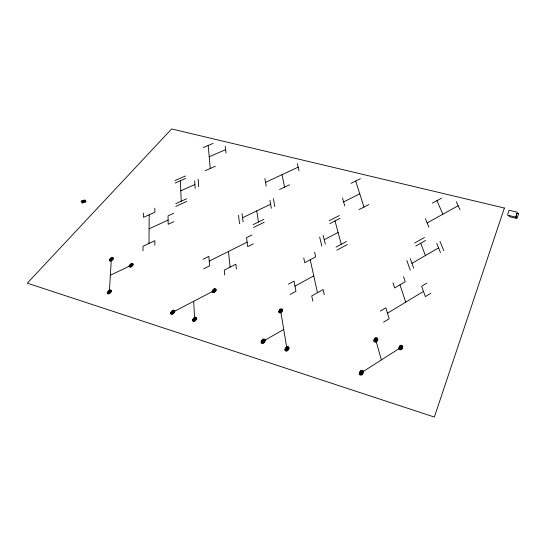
<?xml version="1.0" encoding="UTF-8"?>
<svg xmlns="http://www.w3.org/2000/svg" width="546" height="546" viewBox="0 0 546 546"><rect width="100%" height="100%" fill="white"/><g stroke="black" fill="none" stroke-linecap="round" stroke-linejoin="round"><path stroke-width="0.82" d="M148.983 243.461L149.195 214.776M142.991 250.791L143.059 246.239L154.859 240.697L154.866 245.181M143.584 213.213L143.523 217.342L154.832 212.23L154.825 208.162M109.357 291.953L111.316 259.275M515.806 217.083L517.335 212.196L509.063 210.224L507.473 215.083L516.632 217.363L516.325 218.352L509.015 216.591L509.336 215.609M82.33 201.774L83.21 200.867M361.363 372.7L400.771 347.536M383.572 322.154L389.175 318.728L385.845 307.78L380.303 311.111M430.637 293.386L425.375 296.601L421.635 286.254L426.835 283.121M387.496 313.213L423.491 291.393M411.957 263.336L438.602 247.898M263.165 341.23L283.736 329.429M415.765 246.055L425.621 240.458M414.632 243.018L424.454 237.469M427.163 222.939L458.149 205.74M290.185 294.451L295.952 291.271L294.014 281.108L288.322 284.207M294.976 286.159L313.752 275.866M432.377 203.119L441.523 198.157M336.827 250.177L347.311 244.533M336.036 247.12L346.478 241.523M324.242 239.728L338.09 232.432M172.679 312.244L214.128 290.629M329.927 223.587L340.069 218.345M359.084 209.596L368.816 204.559M329.197 220.755L339.298 215.561M343.618 201.959L359.753 193.789M203.733 268.809L209.623 265.847L208.893 256.388L203.078 259.282M253.296 243.85L247.741 246.649L246.539 237.674L252.027 234.951M209.255 261.084L247.14 242.131M350.982 183.374L360.387 178.713M253.521 227.505L264.244 222.222M253.105 224.652L263.786 219.41M242.588 217.745L270.645 204.218M110.36 275.245L131.122 265.315M279.579 189.503L289.544 184.773M265.547 182.35L298.171 167.165M173.846 221.662L168.195 224.276L168.018 215.888L173.601 213.336M149.092 228.815L168.107 220.058M175.853 206.368L186.766 201.413M175.764 203.692L186.636 198.778M180.787 190.82L194.922 184.528M175.089 183.06L185.62 178.44M205.18 170.707L215.322 166.25M175.007 180.569L185.497 175.983M209.214 156.75L225.628 149.672M203.289 147.543L213.07 143.4M82.398 201.815L83.647 202.163M456.285 201.699L460.032 209.828M436.964 200.628L442.847 214.237M439.987 241.469L443.748 250.607M436.752 243.332L440.472 252.518M425.45 218.693L428.897 227.238M420.713 243.243L425.416 255.535M410.244 258.579L413.691 268.161M406.852 260.524L410.264 270.161M403.542 276.706L405.248 281.709L394.656 287.96L393.004 282.876M399.972 284.821L405.739 302.156M355.699 181.033L363.97 207.07M342.465 197.98L344.779 205.978M375.764 339.912L381.354 359.93M335.019 220.959L341.277 244.308M323.15 235.285L325.341 244.226M319.663 237.107L321.812 246.089M297.345 163.602L299.003 170.761M314.598 252.191L315.656 256.852L304.757 262.681L303.76 257.951M324.263 294.717L323.089 289.551L311.746 295.925L312.851 301.174M310.23 259.753L317.438 292.724M282.043 174.672L284.582 187.128M273.348 198.587L274.809 206.579M269.936 200.225L271.355 208.258M264.892 178.617L266.202 186.125M280.671 310.92L286.95 348.853M256.75 210.913L258.463 222.017M242.042 213.595L243.141 221.949M238.479 215.301L239.537 223.696M225.232 146.314L226.03 153.064M236.418 269.028L235.865 264.223L224.263 270.154L224.74 275.041M228.44 251.488L230.091 267.178M208.197 145.468L210.271 168.468M198.157 179.245L198.683 186.739M194.683 180.781L195.168 188.315M193.687 301.29L194.629 319.274M180.371 180.74L181.217 201.228M287.367 348.614C286.827 350.457 286.104 347.87 287.367 348.614M287.783 348.368L287.38 349.42L286.254 349.631L286.527 348.293L287.196 347.925L287.783 348.368M281.47 310.476L281.074 311.432L280.002 311.623L280.275 310.408L280.917 310.073L281.47 310.476M280.282 310.995C280.965 312.189 281.306 309.432 280.282 310.995M263.582 340.991C262.995 342.799 262.346 340.267 263.582 340.991M263.998 340.752L263.568 341.789L262.449 341.994L262.756 340.677L263.431 340.315L263.998 340.752M214.53 290.417C213.895 292.008 213.411 289.776 214.53 290.417M214.933 290.206L214.476 291.107L213.425 291.305L213.779 290.144L214.414 289.83L214.933 290.206M195.052 319.048C194.362 320.755 193.891 318.366 195.052 319.048M195.475 318.823L194.977 319.792L193.878 320.004L194.28 318.748L194.942 318.42L195.475 318.823M172.283 312.319C172.836 313.5 173.478 310.763 172.283 312.319M173.532 311.8L173.007 312.756L171.922 312.96L172.352 311.732L173.021 311.404L173.532 311.8M402.777 347.126L402.047 348.955A3.713 2.778 10.2 0 1 401.385 349.536A2.375 1.774 10.4 0 1 400.532 349.863L399.31 349.522A2.525 1.884 10.5 0 1 398.853 348.764A3.72 2.778 10.6 0 1 398.764 347.952L399.501 346.13A3.72 2.778 10.6 0 1 400.157 345.55A2.368 1.768 10.5 0 1 401.01 345.229L402.252 345.611A2.368 1.768 10.3 0 1 402.682 346.321A3.713 2.771 10.2 0 1 402.777 347.126M401.576 347.372C399.836 350.785 399.843 344.738 401.576 347.372M401.979 347.29L401.535 348.389A2.225 1.665 10.3 0 1 401.139 348.737A1.426 1.065 10.4 0 1 400.627 348.928L399.897 348.73A1.515 1.133 10.5 0 1 399.624 348.273A2.232 1.665 10.5 0 1 399.563 347.788L400.006 346.69A2.232 1.665 10.5 0 1 400.402 346.348A1.42 1.065 10.4 0 1 400.914 346.15L401.658 346.382A1.42 1.065 10.4 0 1 401.917 346.806A2.225 1.665 10.3 0 1 401.979 347.29M402.375 347.208L401.788 348.669A2.969 2.218 10.3 0 1 401.262 349.133A1.897 1.42 10.4 0 1 400.58 349.392L399.604 349.126A2.02 1.508 10.5 0 1 399.242 348.519A2.976 2.225 10.6 0 1 399.167 347.87L399.754 346.41A2.976 2.218 10.5 0 1 400.279 345.946A1.897 1.413 10.5 0 1 400.962 345.693L401.958 345.993A1.897 1.413 10.3 0 1 402.3 346.56A2.969 2.218 10.3 0 1 402.375 347.208M400.416 347.427C400.607 349.153 401.76 346.171 400.416 347.427M131.531 265.117L130.712 265.513L131.531 265.117M131.941 264.919C130.433 267.895 129.859 263.745 131.941 264.919M108.961 292.021C109.432 293.127 110.203 290.588 108.961 292.021M110.217 291.53C108.593 294.704 108.067 290.281 110.217 291.53M377.764 339.51L376.986 341.298A3.651 2.737 7.8 0 1 376.317 341.871A2.334 1.747 7.9 0 1 375.464 342.192L374.263 341.857A2.484 1.856 8.1 0 1 373.833 341.113A3.658 2.744 8.2 0 1 373.764 340.322L374.556 338.534A3.658 2.737 8.2 0 1 375.225 337.967A2.334 1.747 8.1 0 1 376.071 337.653L377.293 338.022A2.334 1.74 7.9 0 1 377.695 338.718A3.651 2.73 7.8 0 1 377.764 339.51M376.167 339.83C375.266 341.509 375.341 338.54 376.167 339.83M376.569 339.755C374.768 343.1 374.911 337.169 376.569 339.755M376.965 339.673L376.494 340.745A2.191 1.638 7.9 0 1 376.092 341.086A1.399 1.051 8 0 1 375.587 341.277L374.863 341.079A1.488 1.112 8 0 1 374.611 340.636A2.198 1.645 8.1 0 1 374.57 340.158L375.041 339.086A2.191 1.645 8.1 0 1 375.443 338.745A1.399 1.044 8 0 1 375.948 338.554L376.679 338.779A1.399 1.044 8 0 1 376.924 339.196A2.191 1.638 7.9 0 1 376.965 339.673M377.368 339.592L376.74 341.025A2.921 2.191 7.9 0 1 376.201 341.482A1.87 1.399 8 0 1 375.525 341.735L374.563 341.468A1.986 1.488 8.1 0 1 374.222 340.875A2.928 2.191 8.1 0 1 374.167 340.24L374.795 338.807A2.928 2.191 8.1 0 1 375.334 338.356A1.863 1.392 8.1 0 1 376.01 338.104L376.986 338.397A1.863 1.392 7.9 0 1 377.306 338.957A2.921 2.184 7.9 0 1 377.368 339.592M111.732 259.084L110.934 259.582L111.732 259.084M112.142 258.893C110.585 261.807 110.094 257.739 112.142 258.893M363.029 372.352L362.353 373.901A3.037 2.375 7.9 0 1 361.786 374.392A1.938 1.515 8 0 1 361.077 374.672L360.08 374.379A2.061 1.611 8.1 0 1 359.739 373.737A3.037 2.375 8.2 0 1 359.691 373.048L360.374 371.498A3.037 2.375 8.2 0 1 360.94 371.007A1.938 1.515 8.1 0 1 361.65 370.734L362.66 371.062A1.938 1.515 8 0 1 362.988 371.662A3.03 2.368 7.9 0 1 363.029 372.352M363.452 372.263L362.599 374.201A3.795 2.969 7.8 0 1 361.896 374.822A2.423 1.897 7.9 0 1 361.002 375.163L359.759 374.802A2.58 2.013 8.1 0 1 359.329 373.996A3.802 2.976 8.2 0 1 359.275 373.136L360.128 371.198A3.802 2.969 8.2 0 1 360.831 370.591A2.423 1.891 8.1 0 1 361.718 370.249L362.981 370.652A2.423 1.891 7.9 0 1 363.39 371.403A3.788 2.962 7.8 0 1 363.452 372.263M361.78 372.611C360.817 374.42 360.94 371.219 361.78 372.611M362.196 372.522C360.278 376.139 360.517 369.738 362.196 372.522M362.612 372.433L362.107 373.6A2.28 1.781 7.9 0 1 361.684 373.969A1.454 1.14 8 0 1 361.145 374.174L360.401 373.962A1.542 1.208 8.1 0 1 360.142 373.478A2.28 1.781 8.1 0 1 360.107 372.959L360.619 371.799A2.28 1.781 8.1 0 1 361.043 371.43A1.454 1.133 8.1 0 1 361.575 371.225L362.332 371.471A1.454 1.133 8 0 1 362.578 371.922A2.273 1.781 7.9 0 1 362.612 372.433M518.7 213.609L517.315 218.059L515.642 217.656L517.035 213.213L518.7 213.609M504.374 208.026L434.35 417.048L27.3 283.169L171.635 128.952L504.374 208.026M288.595 348.525L287.803 349.986A2.914 2.245 -0.5 0 1 287.216 350.45A1.863 1.44 -0.4 0 1 286.5 350.709L285.551 350.402A1.863 1.44 -0.3 0 1 285.292 349.836A2.921 2.252 -0.2 0 1 285.305 349.187L286.097 347.727A2.921 2.252 -0.2 0 1 286.691 347.263A1.979 1.522 -0.3 0 1 287.442 346.99L288.349 347.311A1.863 1.433 -0.4 0 1 288.609 347.877A2.914 2.245 -0.5 0 1 288.595 348.525M289.005 348.444L288.015 350.273A3.645 2.805 -0.5 0 1 287.285 350.853A2.327 1.795 -0.5 0 1 286.391 351.174L285.196 350.791A2.334 1.802 -0.3 0 1 284.875 350.075A3.651 2.819 -0.2 0 1 284.896 349.269L285.886 347.447A3.651 2.812 -0.2 0 1 286.623 346.867A2.471 1.904 -0.2 0 1 287.565 346.526L288.697 346.928A2.327 1.788 -0.4 0 1 289.025 347.638A3.645 2.805 -0.5 0 1 289.005 348.444M288.186 348.607L287.592 349.706A2.191 1.686 -0.5 0 1 287.148 350.054A1.399 1.078 -0.4 0 1 286.616 350.245L285.899 350.02A1.399 1.078 -0.3 0 1 285.708 349.59A2.191 1.686 -0.3 0 1 285.715 349.106L286.316 348.007A2.191 1.686 -0.2 0 1 286.752 347.666A1.481 1.14 -0.3 0 1 287.319 347.454L288.001 347.7A1.399 1.078 -0.4 0 1 288.192 348.123A2.184 1.686 -0.4 0 1 288.186 348.607M281.852 310.694L281.279 311.684A2.082 1.529 -1.1 0 1 280.856 312.005A1.331 0.976 -1 0 1 280.344 312.182L279.668 311.971A1.331 0.976 -1 0 1 279.484 311.582A2.088 1.536 -0.9 0 1 279.497 311.145L280.071 310.148A2.088 1.529 -0.9 0 1 280.494 309.835A1.413 1.037 -0.9 0 1 281.033 309.65L281.681 309.862A1.331 0.976 -1 0 1 281.866 310.251A2.082 1.529 -1.1 0 1 281.852 310.694M282.241 310.619L281.477 311.943A2.778 2.041 -1.1 0 1 280.91 312.367A1.774 1.304 -1.1 0 1 280.235 312.605L279.327 312.326A1.774 1.304 -1 0 1 279.081 311.807A2.785 2.047 -0.9 0 1 279.102 311.22L279.873 309.896A2.778 2.041 -0.9 0 1 280.432 309.473A1.884 1.385 -0.9 0 1 281.156 309.227L282.016 309.514A1.774 1.304 -1 0 1 282.262 310.032A2.778 2.041 -1.1 0 1 282.241 310.619M282.637 310.544L281.681 312.203A3.474 2.553 -1.2 0 1 280.972 312.728A2.218 1.631 -1.1 0 1 280.118 313.022L278.992 312.681A2.218 1.631 -1 0 1 278.685 312.032A3.481 2.559 -0.9 0 1 278.713 311.295L279.675 309.637A3.474 2.553 -0.8 0 1 280.378 309.111A2.355 1.727 -0.9 0 1 281.272 308.804L282.35 309.166A2.218 1.624 -1 0 1 282.657 309.807A3.474 2.546 -1.1 0 1 282.637 310.544M265.206 340.827L264.175 342.622A3.61 2.75 -2.9 0 1 263.431 343.188A2.307 1.761 -2.9 0 1 262.537 343.509L261.37 343.134A2.307 1.761 -2.7 0 1 261.07 342.431A3.617 2.757 -2.6 0 1 261.118 341.639L262.155 339.851A3.61 2.757 -2.6 0 1 262.892 339.284A2.443 1.863 -2.6 0 1 263.834 338.95L264.94 339.339A2.3 1.754 -2.8 0 1 265.247 340.035A3.604 2.744 -2.9 0 1 265.206 340.827M264.387 340.991L263.773 342.062A2.164 1.652 -2.9 0 1 263.322 342.403A1.385 1.058 -2.8 0 1 262.79 342.595L262.087 342.369A1.385 1.058 -2.7 0 1 261.909 341.953A2.17 1.652 -2.7 0 1 261.937 341.475L262.558 340.404A2.164 1.652 -2.6 0 1 263.001 340.062A1.467 1.119 -2.7 0 1 263.568 339.865L264.23 340.097A1.379 1.051 -2.8 0 1 264.414 340.513A2.164 1.652 -2.8 0 1 264.387 340.991M264.796 340.909L263.971 342.342A2.887 2.198 -2.9 0 1 263.377 342.799A1.843 1.406 -2.8 0 1 262.667 343.052L261.732 342.751A1.843 1.406 -2.7 0 1 261.493 342.192A2.894 2.204 -2.6 0 1 261.527 341.557L262.353 340.124A2.887 2.204 -2.6 0 1 262.947 339.673A1.959 1.495 -2.7 0 1 263.704 339.407L264.585 339.721A1.843 1.406 -2.8 0 1 264.83 340.274A2.887 2.198 -2.9 0 1 264.796 340.909M216.059 290.267L214.994 291.837A3.385 2.396 -6.3 0 1 214.264 292.335A2.164 1.536 -6.3 0 1 213.418 292.622L212.367 292.328A2.3 1.631 -6.2 0 1 212.107 291.68A3.392 2.402 -6.1 0 1 212.196 290.984L213.268 289.414A3.385 2.402 -6.1 0 1 213.991 288.923A2.164 1.529 -6.1 0 1 214.837 288.643L215.902 288.964A2.157 1.529 -6.2 0 1 216.141 289.578A3.385 2.396 -6.3 0 1 216.059 290.267M215.288 290.411L214.646 291.352A2.034 1.44 -6.3 0 1 214.209 291.653A1.297 0.921 -6.3 0 1 213.704 291.823L213.07 291.646A1.379 0.976 -6.2 0 1 212.92 291.257A2.034 1.44 -6.2 0 1 212.967 290.841L213.609 289.899A2.034 1.44 -6.1 0 1 214.046 289.598A1.297 0.921 -6.2 0 1 214.551 289.435L215.192 289.626A1.297 0.915 -6.2 0 1 215.336 289.994A2.034 1.44 -6.3 0 1 215.288 290.411M215.677 290.342L214.824 291.598A2.71 1.918 -6.3 0 1 214.237 291.994A1.734 1.228 -6.3 0 1 213.561 292.219L212.715 291.987A1.836 1.304 -6.2 0 1 212.51 291.468A2.71 1.925 -6.1 0 1 212.585 290.909L213.438 289.66A2.71 1.918 -6.1 0 1 214.018 289.264A1.727 1.222 -6.1 0 1 214.694 289.039L215.547 289.298A1.727 1.222 -6.2 0 1 215.738 289.783A2.71 1.918 -6.3 0 1 215.677 290.342M195.837 319.041L195.147 320.058A2.116 1.542 -8.6 0 1 194.683 320.379A1.351 0.99 -8.5 0 1 194.151 320.557L193.502 320.372A1.433 1.051 -8.5 0 1 193.352 319.949A2.116 1.549 -8.4 0 1 193.42 319.506L194.11 318.489A2.116 1.549 -8.4 0 1 194.567 318.168A1.351 0.983 -8.4 0 1 195.099 317.99L195.755 318.202A1.351 0.983 -8.5 0 1 195.898 318.598A2.116 1.542 -8.5 0 1 195.837 319.041M196.239 318.966L195.318 320.318A2.819 2.061 -8.6 0 1 194.704 320.748A1.802 1.317 -8.6 0 1 193.994 320.987L193.127 320.741A1.911 1.399 -8.5 0 1 192.929 320.181A2.819 2.061 -8.4 0 1 193.018 319.581L193.939 318.229A2.819 2.061 -8.4 0 1 194.553 317.799A1.802 1.317 -8.4 0 1 195.256 317.56L196.137 317.84A1.802 1.31 -8.5 0 1 196.321 318.366A2.819 2.054 -8.5 0 1 196.239 318.966M196.642 318.891L195.495 320.577A3.522 2.573 -8.6 0 1 194.724 321.116A2.252 1.645 -8.6 0 1 193.837 321.417L192.752 321.109A2.396 1.747 -8.5 0 1 192.506 320.406A3.529 2.58 -8.4 0 1 192.615 319.656L193.769 317.97A3.522 2.58 -8.3 0 1 194.533 317.438A2.245 1.645 -8.4 0 1 195.413 317.137L196.512 317.485A2.245 1.638 -8.5 0 1 196.744 318.141A3.522 2.566 -8.6 0 1 196.642 318.891M174.283 311.937L173.335 313.267A2.805 2.013 -10 0 1 172.713 313.691A1.788 1.283 -10 0 1 172.004 313.923L171.157 313.684A1.904 1.365 -9.9 0 1 170.973 313.131A2.805 2.013 -9.9 0 1 171.075 312.544L172.024 311.22A2.805 2.013 -9.8 0 1 172.645 310.797A1.788 1.283 -9.9 0 1 173.355 310.565L174.208 310.838A1.788 1.283 -9.9 0 1 174.386 311.356A2.798 2.007 -10 0 1 174.283 311.937M174.686 311.862L173.498 313.52A3.501 2.512 -10.1 0 1 172.727 314.052A2.239 1.611 -10 0 1 171.84 314.346L170.775 314.039A2.375 1.713 -9.9 0 1 170.55 313.349A3.508 2.518 -9.9 0 1 170.68 312.619L171.867 310.961A3.501 2.518 -9.8 0 1 172.638 310.435A2.232 1.604 -9.8 0 1 173.519 310.148L174.59 310.49A2.232 1.604 -9.9 0 1 174.809 311.131A3.501 2.512 -10 0 1 174.686 311.862M173.881 312.012L173.171 313.008A2.102 1.508 -10 0 1 172.707 313.329A1.345 0.962 -10 0 1 172.174 313.506L171.54 313.322A1.426 1.024 -9.9 0 1 171.403 312.906A2.102 1.508 -9.9 0 1 171.478 312.469L172.188 311.473A2.102 1.508 -9.9 0 1 172.652 311.159A1.338 0.962 -9.9 0 1 173.184 310.981L173.826 311.186A1.338 0.962 -9.9 0 1 173.956 311.575A2.102 1.508 -10 0 1 173.881 312.012M132.637 265.049L131.682 266.216A2.641 1.754 -11 0 1 131.081 266.591A1.693 1.119 -11 0 1 130.405 266.796L129.614 266.557A1.693 1.126 -11 0 1 129.484 266.1A2.648 1.761 -10.9 0 1 129.607 265.581L130.562 264.414A2.641 1.761 -10.9 0 1 131.163 264.046A1.795 1.188 -10.9 0 1 131.879 263.827L132.623 264.08A1.686 1.119 -10.9 0 1 132.76 264.53A2.641 1.754 -11 0 1 132.637 265.049M133.012 264.981L131.825 266.441A3.303 2.191 -11 0 1 131.074 266.905A2.116 1.406 -11 0 1 130.228 267.171L129.238 266.864A2.116 1.406 -11 0 1 129.068 266.298A3.31 2.198 -10.9 0 1 129.225 265.649L130.426 264.189A3.303 2.198 -10.9 0 1 131.177 263.725A2.239 1.488 -10.9 0 1 132.071 263.452L132.999 263.766A2.109 1.399 -10.9 0 1 133.169 264.332A3.303 2.191 -11 0 1 133.012 264.981M132.262 265.117L131.545 265.991A1.986 1.317 -11 0 1 131.095 266.271A1.269 0.839 -11 0 1 130.583 266.428L129.989 266.243A1.269 0.839 -11 0 1 129.893 265.902A1.986 1.317 -10.9 0 1 129.989 265.513L130.699 264.639A1.986 1.317 -10.9 0 1 131.156 264.36A1.345 0.894 -10.9 0 1 131.688 264.196L132.248 264.387A1.263 0.839 -10.9 0 1 132.35 264.728A1.979 1.317 -11 0 1 132.262 265.117M110.538 291.735L109.766 292.676A2.068 1.406 -13.3 0 1 109.296 292.977A1.324 0.901 -13.3 0 1 108.763 293.147L108.156 292.949A1.324 0.901 -13.2 0 1 108.06 292.581A2.068 1.406 -13.2 0 1 108.169 292.165L108.941 291.223A2.068 1.406 -13.2 0 1 109.418 290.929A1.399 0.955 -13.2 0 1 109.978 290.752L110.551 290.957A1.317 0.894 -13.2 0 1 110.647 291.318A2.068 1.406 -13.2 0 1 110.538 291.735M110.934 291.666L109.91 292.922A2.757 1.87 -13.3 0 1 109.275 293.318A1.761 1.194 -13.3 0 1 108.565 293.543L107.753 293.284A1.761 1.201 -13.2 0 1 107.63 292.793A2.757 1.877 -13.2 0 1 107.78 292.233L108.804 290.984A2.757 1.877 -13.2 0 1 109.439 290.588A1.87 1.269 -13.2 0 1 110.183 290.349L110.954 290.622A1.761 1.194 -13.2 0 1 111.077 291.107A2.757 1.87 -13.2 0 1 110.934 291.666M111.323 291.591L110.046 293.161A3.447 2.341 -13.3 0 1 109.255 293.659A2.204 1.495 -13.3 0 1 108.367 293.939L107.35 293.618A2.204 1.502 -13.3 0 1 107.2 293.004A3.453 2.348 -13.2 0 1 107.385 292.308L108.668 290.738A3.447 2.348 -13.1 0 1 109.459 290.247A2.334 1.583 -13.1 0 1 110.394 289.953L111.35 290.288A2.198 1.495 -13.2 0 1 111.507 290.902A3.447 2.334 -13.3 0 1 111.323 291.591M112.449 259.077L111.718 259.937A1.972 1.29 -11.9 0 1 111.261 260.217A1.263 0.826 -11.9 0 1 110.756 260.367L110.169 260.189A1.263 0.826 -11.8 0 1 110.08 259.855A1.972 1.29 -11.8 0 1 110.19 259.473L110.92 258.613A1.972 1.29 -11.8 0 1 111.377 258.34A1.338 0.874 -11.8 0 1 111.91 258.176L112.462 258.36A1.263 0.819 -11.8 0 1 112.551 258.695A1.972 1.283 -11.8 0 1 112.449 259.077M112.824 259.016L111.848 260.162A2.634 1.713 -11.9 0 1 111.241 260.531A1.679 1.099 -11.9 0 1 110.565 260.735L109.787 260.497A1.679 1.099 -11.8 0 1 109.671 260.046A2.634 1.72 -11.8 0 1 109.807 259.541L110.79 258.394A2.634 1.72 -11.8 0 1 111.391 258.026A1.781 1.16 -11.8 0 1 112.107 257.814L112.838 258.06A1.679 1.092 -11.8 0 1 112.961 258.504A2.628 1.713 -11.8 0 1 112.824 259.016M113.199 258.947L111.985 260.381A3.29 2.143 -11.9 0 1 111.227 260.838A2.102 1.372 -11.9 0 1 110.381 261.097L109.405 260.804A2.102 1.372 -11.8 0 1 109.261 260.237A3.29 2.15 -11.8 0 1 109.432 259.603L110.654 258.169A3.29 2.15 -11.7 0 1 111.411 257.719A2.232 1.454 -11.7 0 1 112.305 257.446L113.22 257.753A2.095 1.365 -11.8 0 1 113.37 258.313A3.29 2.143 -11.9 0 1 113.199 258.947M85.879 201.617L84.999 202.525L81.081 201.419L81.961 200.512L85.879 201.617M85.429 200.321L82.774 203.078L81.518 202.723L84.18 199.966L85.429 200.321"/></g></svg>
